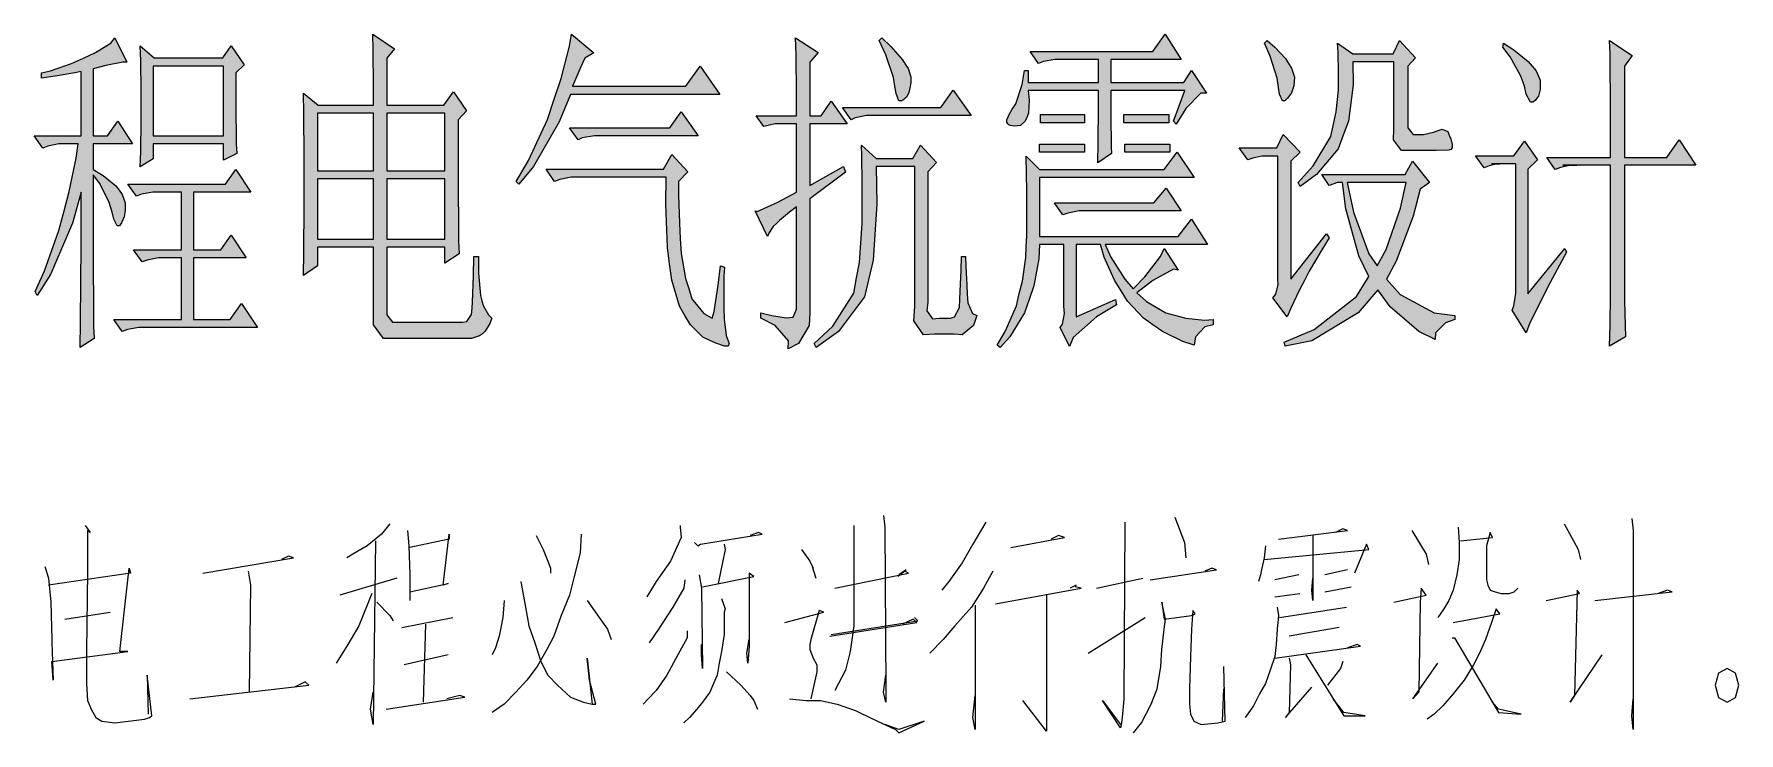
# Model space of a CAD drawing. Header units: millimetres. Extents: x 0 to 586, y 0 to 414.
# Drawn here: x 263.95 to 298.99, y 232.63 to 246.99 of the extents above; entities that cross this region are included whole.
import ezdxf

# ---------------------------------------------------------------- set-up
doc = ezdxf.new("R2010")
doc.units = ezdxf.units.MM

msp = doc.modelspace()

# ---------------------------------------------------------------- hatches: boundary and pattern name
h = msp.add_hatch(color=0)
h.dxf.hatch_style = 2
h.paths.add_polyline_path([(264.918472, 246.217722), (264.791472, 246.1895), (264.385778, 246.122472), (264.107083, 246.080139), (264.107083, 246.1895), (264.290528, 246.231833), (264.720917, 246.383528), (264.964333, 246.492889), (265.211278, 246.605778), (265.535833, 246.810389), (265.609917, 246.909167), (265.860389, 246.41175), (265.775722, 246.41175), (265.426472, 246.341194), (265.168944, 246.274167), (265.168944, 244.894806), (265.458222, 244.894806), (265.669889, 245.198194), (265.976806, 244.729), (265.168944, 244.729), (265.168944, 244.206889), (265.370028, 244.079889), (265.634611, 243.868222), (265.698111, 243.780028), (265.761611, 243.688306), (265.821583, 243.518972), (265.821583, 243.434306), (265.821583, 243.367278), (265.800417, 243.233222), (265.775722, 243.17325), (265.751028, 243.10975), (265.708694, 243.049778), (265.687528, 243.049778), (265.659306, 243.049778), (265.592278, 243.187361), (265.553472, 243.324944), (265.497028, 243.529556), (265.303, 243.917611), (265.168944, 244.094), (265.168944, 242.66525), (265.176, 240.9825), (265.186583, 240.735556), (264.897306, 240.545056), (264.907889, 241.067167), (264.918472, 242.66525), (264.918472, 243.737694), (264.742083, 243.102694), (264.290528, 242.044361), (264.011833, 241.6175), (263.973028, 241.698639), (264.167056, 242.1255), (264.463389, 242.951), (264.569222, 243.353167), (264.675056, 243.751806), (264.819694, 244.439722), (264.8585, 244.729), (264.590389, 244.729), (264.463389, 244.729), (264.234083, 244.686667), (264.12825, 244.644333), (263.951861, 244.894806), (264.918472, 244.894806)])
h = msp.add_hatch(color=0)
h.paths.add_polyline_path([(266.132028, 244.259806), (266.142611, 244.577306), (266.149667, 245.20525), (266.149667, 245.515694), (266.149667, 245.826139), (266.142611, 246.439972), (266.132028, 246.743361), (266.421306, 246.496417), (267.828889, 246.496417), (268.00175, 246.743361), (268.269861, 246.358833), (268.097, 246.193028), (268.097, 245.558028), (268.107583, 244.729), (268.118167, 244.534972), (267.846528, 244.397389), (267.846528, 244.729), (266.400139, 244.729), (266.400139, 244.425611)])
h.paths.add_polyline_path([(266.400139, 246.330611), (266.400139, 244.894806), (267.846528, 244.894806), (267.846528, 246.330611)])
h = msp.add_hatch(color=0)
h.paths.add_polyline_path([(270.929806, 245.526278), (270.929806, 245.924917), (270.92275, 246.655167), (270.912167, 246.986778), (271.356667, 246.683389), (271.201444, 246.489361), (271.201444, 245.526278), (272.376194, 245.526278), (272.570222, 245.801444), (272.838333, 245.413389), (272.665472, 245.222889), (272.665472, 244.122222), (272.676056, 242.746389), (272.686639, 242.471222), (272.397361, 242.277194), (272.397361, 242.608806), (271.201444, 242.608806), (271.201444, 241.370556), (271.201444, 241.218861), (271.317861, 241.067167), (271.43075, 241.067167), (272.760722, 241.067167), (272.848917, 241.081278), (272.944167, 241.225917), (272.95475, 241.356444), (272.965333, 241.486972), (272.982972, 242.016139), (272.993556, 242.414778), (273.088806, 242.414778), (273.088806, 242.072583), (273.124083, 241.6175), (273.155833, 241.508139), (273.191111, 241.39525), (273.293417, 241.218861), (273.360444, 241.148306), (273.321639, 241.038944), (273.226389, 240.880194), (273.166417, 240.830806), (273.109972, 240.784944), (272.944167, 240.735556), (272.838333, 240.735556), (271.3355, 240.735556), (271.134417, 240.735556), (270.929806, 241.010722), (270.929806, 241.285889), (270.929806, 242.608806), (269.776222, 242.608806), (269.776222, 242.224278), (269.486944, 242.03025), (269.494, 242.499444), (269.504583, 243.462528), (269.504583, 243.956417), (269.504583, 244.450306), (269.494, 245.360472), (269.486944, 245.773222), (269.793861, 245.526278)])
h.paths.add_polyline_path([(271.201444, 244.012861), (271.201444, 242.774611), (272.397361, 242.774611), (272.397361, 244.012861)])
h.paths.add_polyline_path([(269.776222, 244.012861), (269.776222, 242.774611), (270.929806, 242.774611), (270.929806, 244.012861)])
h.paths.add_polyline_path([(271.201444, 245.360472), (271.201444, 244.178667), (272.397361, 244.178667), (272.397361, 245.360472)])
h.paths.add_polyline_path([(269.776222, 245.360472), (269.776222, 244.178667), (270.929806, 244.178667), (270.929806, 245.360472)])
h = msp.add_hatch(color=0)
h.dxf.hatch_style = 2
h.paths.add_polyline_path([(274.997333, 246.986778), (275.459472, 246.60225), (275.268972, 246.492889), (275.191361, 246.312972), (275.064361, 246.023694), (275.0185, 245.914333), (277.350361, 245.914333), (277.639639, 246.327083), (278.045333, 245.748528), (274.979694, 245.748528), (274.746861, 245.184083), (274.217694, 244.263333), (273.917833, 243.9035), (273.861389, 243.959944), (274.111861, 244.386806), (274.503444, 245.233472), (274.641028, 245.653278), (274.782139, 246.073083), (274.958528, 246.739833)])
h = msp.add_hatch(color=0)
h.dxf.hatch_style = 2
h.paths.add_polyline_path([(278.775583, 243.353167), (278.814389, 243.339056), (279.237722, 243.533083), (279.625778, 243.737694), (279.625778, 245.14175), (279.181278, 245.14175), (278.948444, 245.088833), (278.79675, 245.307556), (279.625778, 245.307556), (279.625778, 245.762639), (279.615194, 246.563444), (279.604611, 246.909167), (280.06675, 246.605778), (279.893889, 246.41175), (279.893889, 245.307556), (280.126722, 245.307556), (280.338389, 245.610944), (280.666472, 245.14175), (279.893889, 245.14175), (279.893889, 243.875278), (280.588861, 244.263333), (280.627667, 244.150444), (279.893889, 243.600111), (279.893889, 241.261194), (279.883306, 241.000139), (279.664583, 240.629722), (279.449389, 240.520361), (279.459972, 240.682639), (279.181278, 241.000139), (278.892, 241.151833), (278.892, 241.261194), (279.11425, 241.208278), (279.407056, 241.158889), (279.481139, 241.165944), (279.551694, 241.173), (279.625778, 241.33175), (279.625778, 241.483444), (279.625778, 243.437833), (279.481139, 243.324944), (279.273, 243.155611), (279.2095, 243.092111), (279.146, 243.032139), (279.054278, 242.898083), (279.026056, 242.831056)])
h = msp.add_hatch(color=0)
h.dxf.hatch_style = 2
h.paths.add_polyline_path([(281.379083, 246.909167), (281.562528, 246.72925), (281.802417, 246.461139), (281.858861, 246.369417), (281.918833, 246.281222), (281.975278, 246.108361), (281.975278, 246.027222), (281.975278, 245.999), (281.961167, 245.910806), (281.947056, 245.847306), (281.932944, 245.783806), (281.890611, 245.695611), (281.858861, 245.667389), (281.830639, 245.642694), (281.784778, 245.614472), (281.763611, 245.614472), (281.724806, 245.614472), (281.668361, 245.766167), (281.647194, 245.917861), (281.618972, 246.09425), (281.456694, 246.563444), (281.319111, 246.852722)])
h = msp.add_hatch(color=0)
h.dxf.hatch_style = 2
h.paths.add_polyline_path([(287.372778, 245.194667), (287.605611, 245.829667), (286.081611, 245.829667), (286.081611, 245.318139), (286.092194, 244.672556), (286.09925, 244.534972), (285.8135, 244.340944), (285.820556, 244.753694), (285.831139, 245.498056), (285.831139, 245.829667), (284.38475, 245.829667), (284.405917, 245.635639), (284.391806, 245.360472), (284.356528, 245.275806), (284.32125, 245.194667), (284.226, 245.106472), (284.1625, 245.099417), (284.102528, 245.092361), (284.014333, 245.106472), (283.989639, 245.124111), (283.964944, 245.145278), (283.943778, 245.180556), (283.943778, 245.194667), (283.943778, 245.222889), (284.000222, 245.346361), (284.056667, 245.441611), (284.134278, 245.550972), (284.261278, 245.953139), (284.307139, 246.242417), (284.38475, 246.242417), (284.38475, 245.991944), (285.831139, 245.991944), (285.831139, 246.464667), (285.058556, 246.464667), (284.935083, 246.464667), (284.70225, 246.422333), (284.596417, 246.38), (284.423556, 246.630472), (286.949444, 246.630472), (287.199917, 246.986778), (287.528, 246.464667), (286.081611, 246.464667), (286.081611, 245.991944), (287.584444, 245.991944), (287.739667, 246.242417), (288.046583, 245.773222), (287.933694, 245.773222), (287.62325, 245.455722), (287.429222, 245.138222)])
h = msp.add_hatch(color=0)
h.dxf.hatch_style = 2
h.paths.add_polyline_path([(289.2425, 246.799806), (289.298944, 246.852722), (289.454167, 246.715139), (289.672889, 246.482306), (289.732861, 246.383528), (289.796361, 246.288278), (289.856333, 246.101306), (289.849278, 246.013111), (289.84575, 245.924917), (289.796361, 245.780278), (289.754028, 245.723833), (289.711694, 245.670917), (289.658778, 245.614472), (289.648194, 245.614472), (289.609389, 245.614472), (289.552944, 245.752056), (289.531778, 245.889639), (289.503556, 246.083667), (289.358917, 246.535222)])
h = msp.add_hatch(color=0)
h.dxf.hatch_style = 2
h.paths.add_polyline_path([(292.191722, 245.201722), (292.191722, 245.064139), (292.297556, 244.926556), (292.403389, 244.926556), (292.509222, 244.926556), (292.713833, 244.968889), (292.809083, 245.007694), (292.89375, 245.035917), (293.010167, 244.986528), (293.038389, 244.912444), (293.070139, 244.834833), (293.098361, 244.718417), (293.098361, 244.679611), (293.098361, 244.651389), (293.073667, 244.616111), (293.048972, 244.609056), (293.024278, 244.602), (292.770278, 244.594944), (292.537444, 244.594944), (292.230528, 244.594944), (292.057667, 244.594944), (291.891861, 244.817194), (291.902444, 245.035917), (291.902444, 246.415278), (291.055778, 246.415278), (291.062833, 245.946083), (290.967583, 245.194667), (290.86175, 244.912444), (290.755917, 244.630222), (290.311417, 244.101056), (289.976278, 243.854111), (289.937472, 243.93525), (290.244389, 244.280972), (290.60775, 244.880694), (290.660667, 245.134694), (290.713583, 245.388694), (290.7665, 245.836722), (290.7665, 246.03075), (290.7665, 246.22125), (290.755917, 246.605778), (290.745333, 246.799806), (291.055778, 246.581083), (291.884806, 246.581083), (292.018861, 246.852722), (292.346944, 246.496417), (292.191722, 246.330611)])
h = msp.add_hatch(color=0)
h.dxf.hatch_style = 2
h.paths.add_polyline_path([(294.139056, 246.715139), (294.156694, 246.799806), (294.368361, 246.662222), (294.664694, 246.425861), (294.745833, 246.330611), (294.826972, 246.231833), (294.908111, 246.041333), (294.908111, 245.946083), (294.908111, 245.847306), (294.876361, 245.709722), (294.841083, 245.667389), (294.809333, 245.628583), (294.763472, 245.58625), (294.707028, 245.58625), (294.622361, 245.752056), (294.583556, 245.917861), (294.513, 246.122472), (294.294278, 246.521111)])
h = msp.add_hatch(color=0)
h.dxf.hatch_style = 2
h.paths.add_polyline_path([(296.3545, 244.453833), (296.3545, 245.378111), (296.347444, 246.577556), (296.336861, 246.852722), (296.799, 246.549333), (296.643778, 246.330611), (296.643778, 244.453833), (297.511611, 244.453833), (297.762083, 244.813667), (298.107806, 244.291556), (296.643778, 244.291556), (296.643778, 241.783306), (296.643778, 241.508139), (296.654361, 241.000139), (296.664944, 240.767306), (296.336861, 240.573278), (296.347444, 241.000139), (296.3545, 241.645722), (296.3545, 241.867972), (296.3545, 244.291556), (295.373778, 244.291556), (295.663056, 244.291556), (295.546639, 244.291556), (295.324389, 244.249222), (295.218556, 244.206889), (295.045694, 244.453833)])
h = msp.add_hatch(color=0)
h.dxf.hatch_style = 2
h.paths.add_polyline_path([(282.592639, 245.476889), (282.843111, 245.833194), (283.21, 245.311083), (281.206222, 245.311083), (281.061583, 245.311083), (280.82875, 245.26875), (280.744083, 245.226417), (280.567694, 245.476889)])
h = msp.add_hatch(color=0)
h.dxf.hatch_style = 2
h.paths.add_polyline_path([(274.958528, 245.060611), (277.022278, 245.060611), (277.255111, 245.392222), (277.600833, 244.894806), (275.635861, 244.894806), (275.470056, 244.894806), (275.219583, 244.856), (275.134917, 244.813667)])
h = msp.add_hatch(color=0)
h.dxf.hatch_style = 2
h.paths.add_polyline_path([(284.635222, 245.33225), (285.541861, 245.33225), (285.541861, 245.166444), (284.635222, 245.166444)])
h = msp.add_hatch(color=0)
h.dxf.hatch_style = 2
h.paths.add_polyline_path([(286.35325, 245.33225), (287.277528, 245.33225), (287.277528, 245.166444), (286.35325, 245.166444)])
h = msp.add_hatch(color=0)
h.dxf.hatch_style = 2
h.paths.add_polyline_path([(280.95575, 244.704306), (281.262667, 244.429139), (282.014083, 244.429139), (282.169306, 244.704306), (282.497389, 244.348), (282.324528, 244.153972), (282.324528, 241.479917), (282.303361, 241.3), (282.419778, 241.137722), (282.553833, 241.148306), (282.786667, 241.148306), (282.871333, 241.176528), (282.970111, 241.370556), (282.977167, 241.536361), (282.98775, 241.702167), (283.008917, 242.139611), (283.015972, 242.418306), (283.093583, 242.418306), (283.104167, 242.210167), (283.121806, 241.825639), (283.132389, 241.645722), (283.142972, 241.465806), (283.238222, 241.247083), (283.326417, 241.20475), (283.259389, 241.000139), (283.026556, 240.806111), (282.864278, 240.820222), (282.458583, 240.820222), (282.236333, 240.806111), (282.03525, 241.095389), (282.052889, 241.398778), (282.052889, 244.266861), (281.262667, 244.266861), (281.27325, 243.494278), (281.195639, 242.344222), (281.107444, 241.96675), (281.022778, 241.58575), (280.483028, 240.876667), (280.027944, 240.545056), (279.989139, 240.629722), (280.366611, 240.986028), (280.800528, 241.663361), (280.856972, 241.977333), (280.916944, 242.294833), (280.973389, 243.095639), (280.973389, 243.575417), (280.973389, 243.921139), (280.962806, 244.485583)])
h = msp.add_hatch(color=0)
h.dxf.hatch_style = 2
h.paths.add_polyline_path([(284.617583, 244.725472), (285.541861, 244.725472), (285.541861, 244.559667), (284.617583, 244.559667)])
h = msp.add_hatch(color=0)
h.dxf.hatch_style = 2
h.paths.add_polyline_path([(286.370889, 244.725472), (287.295167, 244.725472), (287.295167, 244.559667), (286.370889, 244.559667)])
h = msp.add_hatch(color=0)
h.dxf.hatch_style = 2
h.paths.add_polyline_path([(289.78225, 241.949111), (290.516028, 242.883972), (290.572472, 242.802833), (290.41725, 242.555889), (290.16325, 242.114917), (290.060944, 241.920889), (289.962167, 241.730389), (289.78225, 241.356444), (289.704639, 241.176528), (289.415361, 241.564583), (289.475333, 241.645722), (289.521194, 241.83975), (289.514139, 241.949111), (289.514139, 244.482056), (289.263667, 244.482056), (289.186056, 244.482056), (289.002611, 244.439722), (288.896778, 244.400917), (288.723917, 244.647861), (289.492972, 244.647861), (289.627028, 244.923028), (289.976278, 244.563194), (289.78225, 244.372694)])
h = msp.add_hatch(color=0)
h.dxf.hatch_style = 2
h.paths.add_polyline_path([(294.657639, 241.64925), (295.412583, 242.584111), (295.447861, 242.502972), (295.112722, 241.882083), (294.696444, 241.056583), (294.622361, 240.848444), (294.333083, 241.317639), (294.368361, 241.402306), (294.407167, 241.663361), (294.407167, 241.83975), (294.407167, 244.319778), (293.906222, 244.319778), (294.082611, 244.319778), (294.022639, 244.319778), (293.860361, 244.277444), (293.754528, 244.238639), (293.578139, 244.485583), (294.368361, 244.485583), (294.583556, 244.788972), (294.851667, 244.400917), (294.657639, 244.210417)])
h = msp.add_hatch(color=0)
h.dxf.hatch_style = 2
h.paths.add_polyline_path([(274.47875, 244.210417), (276.888222, 244.210417), (277.061083, 244.510278), (277.389167, 244.153972), (277.195139, 243.959944), (277.195139, 243.684778), (277.216306, 243.099167), (277.233944, 242.788722), (277.255111, 242.481806), (277.339778, 241.963222), (277.406806, 241.758611), (277.473833, 241.550472), (277.71725, 241.247083), (277.890111, 241.151833), (277.928917, 241.289417), (278.013583, 241.825639), (278.062972, 242.224278), (278.140583, 242.199583), (278.13, 242.005556), (278.126472, 241.58575), (278.13, 241.356444), (278.137056, 241.130667), (278.179389, 240.792), (278.218194, 240.682639), (278.235833, 240.629722), (278.218194, 240.573278), (278.179389, 240.573278), (278.140583, 240.573278), (277.967722, 240.636778), (277.830139, 240.69675), (277.696083, 240.76025), (277.445611, 241.01425), (277.329194, 241.208278), (277.216306, 241.398778), (277.057556, 241.927944), (277.011694, 242.266611), (276.969361, 242.605278), (276.934083, 243.494278), (276.944667, 244.044611), (275.11375, 244.044611), (274.990278, 244.044611), (274.757444, 244.002278), (274.651611, 243.959944)])
h = msp.add_hatch(color=0)
h.dxf.hatch_style = 2
h.paths.add_polyline_path([(283.74975, 240.597972), (283.912028, 240.873139), (284.141333, 241.402306), (284.201306, 241.659833), (284.264806, 241.913833), (284.338889, 242.393611), (284.345944, 242.622917), (284.356528, 242.848694), (284.356528, 243.7765), (284.345944, 244.478528), (284.617583, 244.203361), (287.17875, 244.203361), (287.450389, 244.563194), (287.796111, 244.037556), (284.617583, 244.037556), (284.617583, 242.827528), (287.468028, 242.827528), (287.739667, 243.187361), (288.06775, 242.661722), (285.965194, 242.661722), (286.081611, 242.400667), (286.370889, 241.949111), (286.54375, 241.755083), (286.783639, 242.002028), (287.104667, 242.414778), (287.17875, 242.580583), (287.468028, 242.139611), (287.372778, 242.153722), (286.949444, 241.920889), (286.621361, 241.673944), (286.815389, 241.494028), (287.214028, 241.257667), (287.422167, 241.20475), (287.626778, 241.148306), (288.007778, 241.1095), (288.184167, 241.120083), (288.184167, 241.010722), (288.018361, 240.971917), (287.824333, 240.763778), (287.796111, 240.597972), (287.566806, 240.668528), (287.143472, 240.873139), (286.949444, 241.010722), (286.755417, 241.148306), (286.427333, 241.501083), (286.293278, 241.71275), (286.159222, 241.927944), (285.947556, 242.400667), (285.869944, 242.661722), (285.369, 242.661722), (285.369, 241.176528), (286.176861, 241.532833), (286.198028, 241.423472), (285.792333, 241.176528), (285.309028, 240.749667), (285.234944, 240.56975), (285.040917, 240.957806), (285.090306, 241.024833), (285.129111, 241.247083), (285.118528, 241.39525), (285.118528, 242.661722), (284.617583, 242.661722), (284.607, 242.372444), (284.501167, 241.811528), (284.405917, 241.532833), (284.307139, 241.257667), (284.010806, 240.763778), (283.806194, 240.545056)])
h = msp.add_hatch(color=0)
h.paths.add_polyline_path([(290.41725, 244.101056), (292.135278, 244.101056), (292.286972, 244.376222), (292.636222, 243.93525), (292.442194, 243.797667), (292.297556, 243.247333), (291.951833, 242.323056), (291.747222, 241.949111), (292.029444, 241.635139), (292.731472, 241.261194), (293.154806, 241.208278), (293.154806, 241.123611), (292.964306, 241.056583), (292.759694, 240.848444), (292.752639, 240.710861), (292.413972, 240.876667), (291.824833, 241.384667), (291.574361, 241.730389), (291.168667, 241.261194), (290.216167, 240.682639), (289.665833, 240.573278), (289.648194, 240.654417), (290.265556, 240.919), (291.133389, 241.592806), (291.383861, 242.005556), (291.17925, 242.432417), (290.911139, 243.399028), (290.844111, 243.93525), (290.745333, 243.93525), (290.572472, 243.878806)])
h.paths.add_polyline_path([(290.939361, 243.93525), (291.073417, 243.328472), (291.383861, 242.47475), (291.556722, 242.227806), (291.740167, 242.559417), (292.0365, 243.413139), (292.152917, 243.93525)])
h = msp.add_hatch(color=0)
h.dxf.hatch_style = 2
h.paths.add_polyline_path([(265.881556, 243.9035), (267.885333, 243.9035), (268.097, 244.206889), (268.407444, 243.737694), (267.229167, 243.737694), (267.229167, 242.552361), (267.790083, 242.552361), (268.00175, 242.85575), (268.308667, 242.386556), (267.229167, 242.386556), (267.229167, 241.123611), (267.980583, 241.123611), (268.213417, 241.451694), (268.5415, 240.957806), (266.227278, 240.957806), (266.103806, 240.957806), (265.870972, 240.915472), (265.765139, 240.876667), (265.592278, 241.123611), (266.978694, 241.123611), (266.978694, 242.386556), (266.632972, 242.386556), (266.505972, 242.386556), (266.276667, 242.344222), (266.170833, 242.305417), (265.997972, 242.552361), (266.978694, 242.552361), (266.978694, 243.737694), (266.516556, 243.737694), (266.393083, 243.737694), (266.16025, 243.695361), (266.054417, 243.656556)])
h = msp.add_hatch(color=0)
h.dxf.hatch_style = 2
h.paths.add_polyline_path([(284.9245, 243.518972), (286.967083, 243.518972), (287.217556, 243.822361), (287.528, 243.353167), (285.5595, 243.353167), (285.436028, 243.353167), (285.203194, 243.310833), (285.097361, 243.272028)])

# ---------------------------------------------------------------- linework, layer by layer
at = {"color": 0, "lineweight": 0}
for points in [[(264.918472, 246.217722), (264.791472, 246.1895), (264.385778, 246.122472), (264.107083, 246.080139), (264.107083, 246.1895), (264.290528, 246.231833), (264.720917, 246.383528), (264.964333, 246.492889), (265.211278, 246.605778), (265.535833, 246.810389), (265.609917, 246.909167), (265.860389, 246.41175), (265.775722, 246.41175), (265.426472, 246.341194), (265.168944, 246.274167), (265.168944, 244.894806), (265.458222, 244.894806), (265.669889, 245.198194), (265.976806, 244.729), (265.168944, 244.729), (265.168944, 244.206889), (265.370028, 244.079889), (265.634611, 243.868222), (265.698111, 243.780028), (265.761611, 243.688306), (265.821583, 243.518972), (265.821583, 243.434306), (265.821583, 243.367278), (265.800417, 243.233222), (265.775722, 243.17325), (265.751028, 243.10975), (265.708694, 243.049778), (265.687528, 243.049778), (265.659306, 243.049778), (265.592278, 243.187361), (265.553472, 243.324944), (265.497028, 243.529556), (265.303, 243.917611), (265.168944, 244.094), (265.168944, 242.66525), (265.176, 240.9825), (265.186583, 240.735556), (264.897306, 240.545056), (264.907889, 241.067167), (264.918472, 242.66525), (264.918472, 243.737694), (264.742083, 243.102694), (264.290528, 242.044361), (264.011833, 241.6175), (263.973028, 241.698639), (264.167056, 242.1255), (264.463389, 242.951), (264.569222, 243.353167), (264.675056, 243.751806), (264.819694, 244.439722), (264.8585, 244.729), (264.590389, 244.729), (264.463389, 244.729), (264.234083, 244.686667), (264.12825, 244.644333), (263.951861, 244.894806), (264.918472, 244.894806)], [(266.132028, 244.259806), (266.142611, 244.577306), (266.149667, 245.20525), (266.149667, 245.515694), (266.149667, 245.826139), (266.142611, 246.439972), (266.132028, 246.743361), (266.421306, 246.496417), (267.828889, 246.496417), (268.00175, 246.743361), (268.269861, 246.358833), (268.097, 246.193028), (268.097, 245.558028), (268.107583, 244.729), (268.118167, 244.534972), (267.846528, 244.397389), (267.846528, 244.729), (266.400139, 244.729), (266.400139, 244.425611)], [(270.929806, 245.526278), (270.929806, 245.924917), (270.92275, 246.655167), (270.912167, 246.986778), (271.356667, 246.683389), (271.201444, 246.489361), (271.201444, 245.526278), (272.376194, 245.526278), (272.570222, 245.801444), (272.838333, 245.413389), (272.665472, 245.222889), (272.665472, 244.122222), (272.676056, 242.746389), (272.686639, 242.471222), (272.397361, 242.277194), (272.397361, 242.608806), (271.201444, 242.608806), (271.201444, 241.370556), (271.201444, 241.218861), (271.317861, 241.067167), (271.43075, 241.067167), (272.760722, 241.067167), (272.848917, 241.081278), (272.944167, 241.225917), (272.95475, 241.356444), (272.965333, 241.486972), (272.982972, 242.016139), (272.993556, 242.414778), (273.088806, 242.414778), (273.088806, 242.072583), (273.124083, 241.6175), (273.155833, 241.508139), (273.191111, 241.39525), (273.293417, 241.218861), (273.360444, 241.148306), (273.321639, 241.038944), (273.226389, 240.880194), (273.166417, 240.830806), (273.109972, 240.784944), (272.944167, 240.735556), (272.838333, 240.735556), (271.3355, 240.735556), (271.134417, 240.735556), (270.929806, 241.010722), (270.929806, 241.285889), (270.929806, 242.608806), (269.776222, 242.608806), (269.776222, 242.224278), (269.486944, 242.03025), (269.494, 242.499444), (269.504583, 243.462528), (269.504583, 243.956417), (269.504583, 244.450306), (269.494, 245.360472), (269.486944, 245.773222), (269.793861, 245.526278)], [(274.997333, 246.986778), (275.459472, 246.60225), (275.268972, 246.492889), (275.191361, 246.312972), (275.064361, 246.023694), (275.0185, 245.914333), (277.350361, 245.914333), (277.639639, 246.327083), (278.045333, 245.748528), (274.979694, 245.748528), (274.746861, 245.184083), (274.217694, 244.263333), (273.917833, 243.9035), (273.861389, 243.959944), (274.111861, 244.386806), (274.503444, 245.233472), (274.641028, 245.653278), (274.782139, 246.073083), (274.958528, 246.739833)], [(278.775583, 243.353167), (278.814389, 243.339056), (279.237722, 243.533083), (279.625778, 243.737694), (279.625778, 245.14175), (279.181278, 245.14175), (278.948444, 245.088833), (278.79675, 245.307556), (279.625778, 245.307556), (279.625778, 245.762639), (279.615194, 246.563444), (279.604611, 246.909167), (280.06675, 246.605778), (279.893889, 246.41175), (279.893889, 245.307556), (280.126722, 245.307556), (280.338389, 245.610944), (280.666472, 245.14175), (279.893889, 245.14175), (279.893889, 243.875278), (280.588861, 244.263333), (280.627667, 244.150444), (279.893889, 243.600111), (279.893889, 241.261194), (279.883306, 241.000139), (279.664583, 240.629722), (279.449389, 240.520361), (279.459972, 240.682639), (279.181278, 241.000139), (278.892, 241.151833), (278.892, 241.261194), (279.11425, 241.208278), (279.407056, 241.158889), (279.481139, 241.165944), (279.551694, 241.173), (279.625778, 241.33175), (279.625778, 241.483444), (279.625778, 243.437833), (279.481139, 243.324944), (279.273, 243.155611), (279.2095, 243.092111), (279.146, 243.032139), (279.054278, 242.898083), (279.026056, 242.831056)], [(281.379083, 246.909167), (281.562528, 246.72925), (281.802417, 246.461139), (281.858861, 246.369417), (281.918833, 246.281222), (281.975278, 246.108361), (281.975278, 246.027222), (281.975278, 245.999), (281.961167, 245.910806), (281.947056, 245.847306), (281.932944, 245.783806), (281.890611, 245.695611), (281.858861, 245.667389), (281.830639, 245.642694), (281.784778, 245.614472), (281.763611, 245.614472), (281.724806, 245.614472), (281.668361, 245.766167), (281.647194, 245.917861), (281.618972, 246.09425), (281.456694, 246.563444), (281.319111, 246.852722)], [(287.372778, 245.194667), (287.605611, 245.829667), (286.081611, 245.829667), (286.081611, 245.318139), (286.092194, 244.672556), (286.09925, 244.534972), (285.8135, 244.340944), (285.820556, 244.753694), (285.831139, 245.498056), (285.831139, 245.829667), (284.38475, 245.829667), (284.405917, 245.635639), (284.391806, 245.360472), (284.356528, 245.275806), (284.32125, 245.194667), (284.226, 245.106472), (284.1625, 245.099417), (284.102528, 245.092361), (284.014333, 245.106472), (283.989639, 245.124111), (283.964944, 245.145278), (283.943778, 245.180556), (283.943778, 245.194667), (283.943778, 245.222889), (284.000222, 245.346361), (284.056667, 245.441611), (284.134278, 245.550972), (284.261278, 245.953139), (284.307139, 246.242417), (284.38475, 246.242417), (284.38475, 245.991944), (285.831139, 245.991944), (285.831139, 246.464667), (285.058556, 246.464667), (284.935083, 246.464667), (284.70225, 246.422333), (284.596417, 246.38), (284.423556, 246.630472), (286.949444, 246.630472), (287.199917, 246.986778), (287.528, 246.464667), (286.081611, 246.464667), (286.081611, 245.991944), (287.584444, 245.991944), (287.739667, 246.242417), (288.046583, 245.773222), (287.933694, 245.773222), (287.62325, 245.455722), (287.429222, 245.138222)], [(289.2425, 246.799806), (289.298944, 246.852722), (289.454167, 246.715139), (289.672889, 246.482306), (289.732861, 246.383528), (289.796361, 246.288278), (289.856333, 246.101306), (289.849278, 246.013111), (289.84575, 245.924917), (289.796361, 245.780278), (289.754028, 245.723833), (289.711694, 245.670917), (289.658778, 245.614472), (289.648194, 245.614472), (289.609389, 245.614472), (289.552944, 245.752056), (289.531778, 245.889639), (289.503556, 246.083667), (289.358917, 246.535222)], [(292.191722, 245.201722), (292.191722, 245.064139), (292.297556, 244.926556), (292.403389, 244.926556), (292.509222, 244.926556), (292.713833, 244.968889), (292.809083, 245.007694), (292.89375, 245.035917), (293.010167, 244.986528), (293.038389, 244.912444), (293.070139, 244.834833), (293.098361, 244.718417), (293.098361, 244.679611), (293.098361, 244.651389), (293.073667, 244.616111), (293.048972, 244.609056), (293.024278, 244.602), (292.770278, 244.594944), (292.537444, 244.594944), (292.230528, 244.594944), (292.057667, 244.594944), (291.891861, 244.817194), (291.902444, 245.035917), (291.902444, 246.415278), (291.055778, 246.415278), (291.062833, 245.946083), (290.967583, 245.194667), (290.86175, 244.912444), (290.755917, 244.630222), (290.311417, 244.101056), (289.976278, 243.854111), (289.937472, 243.93525), (290.244389, 244.280972), (290.60775, 244.880694), (290.660667, 245.134694), (290.713583, 245.388694), (290.7665, 245.836722), (290.7665, 246.03075), (290.7665, 246.22125), (290.755917, 246.605778), (290.745333, 246.799806), (291.055778, 246.581083), (291.884806, 246.581083), (292.018861, 246.852722), (292.346944, 246.496417), (292.191722, 246.330611)], [(294.139056, 246.715139), (294.156694, 246.799806), (294.368361, 246.662222), (294.664694, 246.425861), (294.745833, 246.330611), (294.826972, 246.231833), (294.908111, 246.041333), (294.908111, 245.946083), (294.908111, 245.847306), (294.876361, 245.709722), (294.841083, 245.667389), (294.809333, 245.628583), (294.763472, 245.58625), (294.707028, 245.58625), (294.622361, 245.752056), (294.583556, 245.917861), (294.513, 246.122472), (294.294278, 246.521111)], [(296.3545, 244.453833), (296.3545, 245.378111), (296.347444, 246.577556), (296.336861, 246.852722), (296.799, 246.549333), (296.643778, 246.330611), (296.643778, 244.453833), (297.511611, 244.453833), (297.762083, 244.813667), (298.107806, 244.291556), (296.643778, 244.291556), (296.643778, 241.783306), (296.643778, 241.508139), (296.654361, 241.000139), (296.664944, 240.767306), (296.336861, 240.573278), (296.347444, 241.000139), (296.3545, 241.645722), (296.3545, 241.867972), (296.3545, 244.291556), (295.373778, 244.291556), (295.663056, 244.291556), (295.546639, 244.291556), (295.324389, 244.249222), (295.218556, 244.206889), (295.045694, 244.453833)], [(266.400139, 246.330611), (266.400139, 244.894806), (267.846528, 244.894806), (267.846528, 246.330611)], [(282.592639, 245.476889), (282.843111, 245.833194), (283.21, 245.311083), (281.206222, 245.311083), (281.061583, 245.311083), (280.82875, 245.26875), (280.744083, 245.226417), (280.567694, 245.476889)], [(269.776222, 245.360472), (269.776222, 244.178667), (270.929806, 244.178667), (270.929806, 245.360472)], [(271.201444, 245.360472), (271.201444, 244.178667), (272.397361, 244.178667), (272.397361, 245.360472)], [(274.958528, 245.060611), (277.022278, 245.060611), (277.255111, 245.392222), (277.600833, 244.894806), (275.635861, 244.894806), (275.470056, 244.894806), (275.219583, 244.856), (275.134917, 244.813667)], [(284.635222, 245.33225), (285.541861, 245.33225), (285.541861, 245.166444), (284.635222, 245.166444)], [(286.35325, 245.33225), (287.277528, 245.33225), (287.277528, 245.166444), (286.35325, 245.166444)], [(280.95575, 244.704306), (281.262667, 244.429139), (282.014083, 244.429139), (282.169306, 244.704306), (282.497389, 244.348), (282.324528, 244.153972), (282.324528, 241.479917), (282.303361, 241.3), (282.419778, 241.137722), (282.553833, 241.148306), (282.786667, 241.148306), (282.871333, 241.176528), (282.970111, 241.370556), (282.977167, 241.536361), (282.98775, 241.702167), (283.008917, 242.139611), (283.015972, 242.418306), (283.093583, 242.418306), (283.104167, 242.210167), (283.121806, 241.825639), (283.132389, 241.645722), (283.142972, 241.465806), (283.238222, 241.247083), (283.326417, 241.20475), (283.259389, 241.000139), (283.026556, 240.806111), (282.864278, 240.820222), (282.458583, 240.820222), (282.236333, 240.806111), (282.03525, 241.095389), (282.052889, 241.398778), (282.052889, 244.266861), (281.262667, 244.266861), (281.27325, 243.494278), (281.195639, 242.344222), (281.107444, 241.96675), (281.022778, 241.58575), (280.483028, 240.876667), (280.027944, 240.545056), (279.989139, 240.629722), (280.366611, 240.986028), (280.800528, 241.663361), (280.856972, 241.977333), (280.916944, 242.294833), (280.973389, 243.095639), (280.973389, 243.575417), (280.973389, 243.921139), (280.962806, 244.485583)], [(284.617583, 244.725472), (285.541861, 244.725472), (285.541861, 244.559667), (284.617583, 244.559667)], [(286.370889, 244.725472), (287.295167, 244.725472), (287.295167, 244.559667), (286.370889, 244.559667)], [(289.78225, 241.949111), (290.516028, 242.883972), (290.572472, 242.802833), (290.41725, 242.555889), (290.16325, 242.114917), (290.060944, 241.920889), (289.962167, 241.730389), (289.78225, 241.356444), (289.704639, 241.176528), (289.415361, 241.564583), (289.475333, 241.645722), (289.521194, 241.83975), (289.514139, 241.949111), (289.514139, 244.482056), (289.263667, 244.482056), (289.186056, 244.482056), (289.002611, 244.439722), (288.896778, 244.400917), (288.723917, 244.647861), (289.492972, 244.647861), (289.627028, 244.923028), (289.976278, 244.563194), (289.78225, 244.372694)], [(294.657639, 241.64925), (295.412583, 242.584111), (295.447861, 242.502972), (295.112722, 241.882083), (294.696444, 241.056583), (294.622361, 240.848444), (294.333083, 241.317639), (294.368361, 241.402306), (294.407167, 241.663361), (294.407167, 241.83975), (294.407167, 244.319778), (293.906222, 244.319778), (294.082611, 244.319778), (294.022639, 244.319778), (293.860361, 244.277444), (293.754528, 244.238639), (293.578139, 244.485583), (294.368361, 244.485583), (294.583556, 244.788972), (294.851667, 244.400917), (294.657639, 244.210417)], [(274.47875, 244.210417), (276.888222, 244.210417), (277.061083, 244.510278), (277.389167, 244.153972), (277.195139, 243.959944), (277.195139, 243.684778), (277.216306, 243.099167), (277.233944, 242.788722), (277.255111, 242.481806), (277.339778, 241.963222), (277.406806, 241.758611), (277.473833, 241.550472), (277.71725, 241.247083), (277.890111, 241.151833), (277.928917, 241.289417), (278.013583, 241.825639), (278.062972, 242.224278), (278.140583, 242.199583), (278.13, 242.005556), (278.126472, 241.58575), (278.13, 241.356444), (278.137056, 241.130667), (278.179389, 240.792), (278.218194, 240.682639), (278.235833, 240.629722), (278.218194, 240.573278), (278.179389, 240.573278), (278.140583, 240.573278), (277.967722, 240.636778), (277.830139, 240.69675), (277.696083, 240.76025), (277.445611, 241.01425), (277.329194, 241.208278), (277.216306, 241.398778), (277.057556, 241.927944), (277.011694, 242.266611), (276.969361, 242.605278), (276.934083, 243.494278), (276.944667, 244.044611), (275.11375, 244.044611), (274.990278, 244.044611), (274.757444, 244.002278), (274.651611, 243.959944)], [(283.74975, 240.597972), (283.912028, 240.873139), (284.141333, 241.402306), (284.201306, 241.659833), (284.264806, 241.913833), (284.338889, 242.393611), (284.345944, 242.622917), (284.356528, 242.848694), (284.356528, 243.7765), (284.345944, 244.478528), (284.617583, 244.203361), (287.17875, 244.203361), (287.450389, 244.563194), (287.796111, 244.037556), (284.617583, 244.037556), (284.617583, 242.827528), (287.468028, 242.827528), (287.739667, 243.187361), (288.06775, 242.661722), (285.965194, 242.661722), (286.081611, 242.400667), (286.370889, 241.949111), (286.54375, 241.755083), (286.783639, 242.002028), (287.104667, 242.414778), (287.17875, 242.580583), (287.468028, 242.139611), (287.372778, 242.153722), (286.949444, 241.920889), (286.621361, 241.673944), (286.815389, 241.494028), (287.214028, 241.257667), (287.422167, 241.20475), (287.626778, 241.148306), (288.007778, 241.1095), (288.184167, 241.120083), (288.184167, 241.010722), (288.018361, 240.971917), (287.824333, 240.763778), (287.796111, 240.597972), (287.566806, 240.668528), (287.143472, 240.873139), (286.949444, 241.010722), (286.755417, 241.148306), (286.427333, 241.501083), (286.293278, 241.71275), (286.159222, 241.927944), (285.947556, 242.400667), (285.869944, 242.661722), (285.369, 242.661722), (285.369, 241.176528), (286.176861, 241.532833), (286.198028, 241.423472), (285.792333, 241.176528), (285.309028, 240.749667), (285.234944, 240.56975), (285.040917, 240.957806), (285.090306, 241.024833), (285.129111, 241.247083), (285.118528, 241.39525), (285.118528, 242.661722), (284.617583, 242.661722), (284.607, 242.372444), (284.501167, 241.811528), (284.405917, 241.532833), (284.307139, 241.257667), (284.010806, 240.763778), (283.806194, 240.545056)], [(290.41725, 244.101056), (292.135278, 244.101056), (292.286972, 244.376222), (292.636222, 243.93525), (292.442194, 243.797667), (292.297556, 243.247333), (291.951833, 242.323056), (291.747222, 241.949111), (292.029444, 241.635139), (292.731472, 241.261194), (293.154806, 241.208278), (293.154806, 241.123611), (292.964306, 241.056583), (292.759694, 240.848444), (292.752639, 240.710861), (292.413972, 240.876667), (291.824833, 241.384667), (291.574361, 241.730389), (291.168667, 241.261194), (290.216167, 240.682639), (289.665833, 240.573278), (289.648194, 240.654417), (290.265556, 240.919), (291.133389, 241.592806), (291.383861, 242.005556), (291.17925, 242.432417), (290.911139, 243.399028), (290.844111, 243.93525), (290.745333, 243.93525), (290.572472, 243.878806)], [(265.881556, 243.9035), (267.885333, 243.9035), (268.097, 244.206889), (268.407444, 243.737694), (267.229167, 243.737694), (267.229167, 242.552361), (267.790083, 242.552361), (268.00175, 242.85575), (268.308667, 242.386556), (267.229167, 242.386556), (267.229167, 241.123611), (267.980583, 241.123611), (268.213417, 241.451694), (268.5415, 240.957806), (266.227278, 240.957806), (266.103806, 240.957806), (265.870972, 240.915472), (265.765139, 240.876667), (265.592278, 241.123611), (266.978694, 241.123611), (266.978694, 242.386556), (266.632972, 242.386556), (266.505972, 242.386556), (266.276667, 242.344222), (266.170833, 242.305417), (265.997972, 242.552361), (266.978694, 242.552361), (266.978694, 243.737694), (266.516556, 243.737694), (266.393083, 243.737694), (266.16025, 243.695361), (266.054417, 243.656556)], [(269.776222, 244.012861), (269.776222, 242.774611), (270.929806, 242.774611), (270.929806, 244.012861)], [(271.201444, 244.012861), (271.201444, 242.774611), (272.397361, 242.774611), (272.397361, 244.012861)], [(290.939361, 243.93525), (291.073417, 243.328472), (291.383861, 242.47475), (291.556722, 242.227806), (291.740167, 242.559417), (292.0365, 243.413139), (292.152917, 243.93525)], [(284.9245, 243.518972), (286.967083, 243.518972), (287.217556, 243.822361), (287.528, 243.353167), (285.5595, 243.353167), (285.436028, 243.353167), (285.203194, 243.310833), (285.097361, 243.272028)], [(298.993278, 233.605917), (298.922722, 233.852861), (298.749861, 233.955167), (298.577, 233.852861), (298.502917, 233.605917), (298.577, 233.358972), (298.749861, 233.256667), (298.922722, 233.358972)]]:
    msp.add_lwpolyline(points, close=True, dxfattribs=at)
for points in [[(265.003139, 236.890278), (265.101917, 236.749167), (265.052528, 236.784444), (265.052528, 235.948361), (265.027833, 234.304417), (265.027833, 233.641194), (265.052528, 233.291944), (265.126611, 233.115556), (265.221861, 232.942694), (265.345333, 232.872139), (265.613444, 232.836861), (266.22375, 232.907417), (266.322528, 232.942694), (266.371917, 232.977972), (266.273139, 233.817583), (266.297833, 233.01325)], [(271.261417, 236.925556), (271.092083, 236.713889), (270.799278, 236.470472), (270.506472, 236.297611), (270.383, 236.227056)], [(277.230417, 236.890278), (277.230417, 236.855), (277.255111, 236.646861), (277.032861, 236.1565), (276.740056, 235.736694), (276.546028, 235.422722)], [(280.800528, 236.890278), (280.800528, 235.599111), (280.800528, 235.528556), (280.800528, 234.830056), (280.726444, 234.304417), (280.627667, 233.919889), (280.408944, 233.500083)], [(281.410833, 237.098417), (281.435528, 236.855), (281.460222, 233.535361), (281.460222, 233.256667), (281.410833, 233.464806), (281.460222, 233.817583)], [(283.513389, 236.960833), (283.245278, 236.50575), (283.026556, 236.121222), (282.754917, 235.736694), (282.610278, 235.563833)], [(286.374417, 236.960833), (286.349722, 233.327222), (286.325028, 233.01325), (286.300333, 232.836861), (286.279167, 232.734556), (285.912278, 233.291944), (286.279167, 232.801583)], [(287.401, 237.063139), (287.598556, 236.541028), (287.62325, 236.227056)], [(295.398472, 236.925556), (295.596028, 236.576306), (295.691278, 236.399917), (295.740667, 236.191778)], [(296.791944, 237.031389), (296.816639, 236.784444), (296.816639, 232.699278), (296.791944, 232.977972), (296.816639, 233.327222)], [(270.968611, 236.576306), (270.919222, 232.801583), (270.869833, 233.115556), (270.919222, 233.464806)], [(271.628306, 236.784444), (271.653, 236.470472), (271.677694, 235.877806), (271.677694, 235.352167)], [(271.677694, 235.528556), (272.460861, 235.701417), (272.362083, 235.666139), (272.485556, 236.713889), (272.485556, 236.611583), (271.677694, 236.435194)], [(275.198417, 236.713889), (275.173722, 236.329361), (275.053778, 235.842528), (274.955, 235.458), (274.785667, 235.038194), (274.6375, 234.618389), (274.489333, 234.339694), (274.295306, 233.990444), (274.076583, 233.71175), (273.854333, 233.464806), (273.610917, 233.221389), (273.3675, 233.048528)], [(274.270611, 236.682139), (274.418778, 236.399917), (274.514028, 236.1565), (274.563417, 236.015389), (274.563417, 235.913083)], [(277.523222, 236.541028), (277.597306, 236.470472), (277.646694, 236.50575), (278.916694, 236.713889), (278.842611, 236.749167), (278.673278, 236.682139)], [(284.028444, 236.435194), (285.129111, 236.646861), (285.005639, 236.682139), (284.857472, 236.611583)], [(289.52825, 236.611583), (290.946417, 236.784444), (290.851167, 236.819722), (290.703, 236.749167)], [(290.237333, 236.682139), (290.237333, 235.352167), (290.216167, 235.563833), (290.237333, 235.80725)], [(292.269333, 236.784444), (292.562139, 236.297611), (292.611528, 236.085944)], [(293.221833, 236.855), (293.246528, 236.541028), (293.246528, 236.191778), (293.197139, 235.877806), (293.123056, 235.563833), (293.027806, 235.352167), (292.929028, 235.179306), (292.805556, 235.002917)], [(293.271222, 236.576306), (293.930917, 236.646861), (293.881528, 236.749167), (293.807444, 236.470472), (293.807444, 236.227056), (293.807444, 236.015389), (293.807444, 235.771972), (293.832139, 235.666139), (293.881528, 235.563833), (293.980306, 235.528556), (294.103778, 235.493278), (294.273111, 235.493278), (294.371889, 235.528556), (294.445972, 235.599111)], [(267.423194, 235.913083), (269.282333, 236.227056), (269.183556, 236.262333), (269.038917, 236.191778)], [(278.133528, 236.50575), (278.158222, 236.399917), (278.013583, 235.701417)], [(279.724556, 236.399917), (279.893889, 236.1565), (279.967972, 236.015389)], [(289.260139, 236.470472), (289.235444, 236.227056), (289.186056, 236.015389), (289.161361, 235.877806), (289.1155, 235.736694)], [(289.235444, 236.191778), (291.387389, 236.399917), (291.338, 236.50575), (291.094583, 235.913083)], [(264.170583, 236.050667), (264.244667, 235.80725), (264.294056, 235.316889), (264.31875, 234.547833), (264.31875, 234.480806), (264.343444, 233.71175), (264.31875, 234.096278), (265.881556, 234.304417), (265.712222, 234.304417), (265.90625, 236.015389), (265.930944, 235.913083), (264.244667, 235.666139)], [(268.354528, 235.948361), (268.400389, 235.666139), (268.375694, 233.464806)], [(277.622, 235.877806), (277.671389, 235.599111), (277.692556, 233.955167), (277.671389, 234.233861), (277.671389, 234.445528)], [(277.692556, 235.630861), (278.747361, 235.842528), (278.648583, 235.913083), (278.648583, 235.736694), (278.648583, 234.41025), (278.623889, 234.061), (278.599194, 234.269139), (278.648583, 234.547833)], [(279.943278, 236.050667), (280.017361, 235.80725)], [(280.408944, 235.599111), (281.925889, 235.913083), (281.851806, 235.948361), (281.8765, 235.980111), (281.728333, 235.877806)], [(280.408944, 235.599111), (281.925889, 235.913083), (281.851806, 235.948361), (281.703639, 235.842528)], [(283.661556, 235.948361), (283.464, 235.599111), (283.220583, 235.214583), (282.878389, 234.830056), (282.634972, 234.547833), (282.363333, 234.269139)], [(286.889472, 235.771972), (288.25825, 235.980111), (288.159472, 236.015389), (288.014833, 235.948361)], [(289.944528, 235.877806), (289.457694, 235.771972)], [(290.946417, 235.980111), (290.484278, 235.877806)], [(270.894528, 235.493278), (270.626417, 234.830056), (270.383, 234.41025), (270.16075, 234.061)], [(271.409583, 235.80725), (270.234833, 235.458)], [(273.953111, 235.736694), (274.051889, 235.214583), (274.122444, 234.830056), (274.245917, 234.480806), (274.369389, 234.096278), (274.514028, 233.817583), (274.711583, 233.605917), (274.979694, 233.3625), (275.247806, 233.256667), (275.420667, 233.221389), (275.49475, 233.221389), (275.371278, 233.71175), (275.321889, 234.166833), (275.420667, 233.221389)], [(277.325667, 235.771972), (277.3045, 235.599111), (277.08225, 235.214583), (276.789444, 234.7595), (276.595417, 234.480806)], [(283.710944, 235.281611), (285.471306, 235.599111), (285.347833, 235.630861), (285.372528, 235.666139), (285.249056, 235.599111)], [(285.788806, 235.599111), (286.741306, 235.80725)], [(289.457694, 235.422722), (289.969222, 235.493278)], [(290.484278, 235.528556), (291.0205, 235.630861)], [(291.902444, 235.316889), (292.562139, 235.458), (292.463361, 235.599111), (292.438667, 235.316889), (292.413972, 233.464806), (292.294028, 233.327222), (292.805556, 234.061)], [(295.031583, 235.352167), (295.715972, 235.493278), (295.666583, 235.563833), (295.617194, 233.397778), (295.521944, 233.256667), (296.181639, 234.233861)], [(296.033472, 235.352167), (297.6245, 235.528556), (297.525722, 235.563833), (297.331694, 235.493278)], [(270.993306, 235.316889), (271.261417, 235.038194), (271.3355, 234.932361)], [(273.610917, 235.352167), (273.586222, 235.002917), (273.512139, 234.618389), (273.438056, 234.374972), (273.3675, 234.233861)], [(275.321889, 235.352167), (275.565306, 235.002917), (275.738167, 234.7595), (275.81225, 234.547833)], [(278.084139, 235.387444), (278.158222, 235.179306), (278.133528, 235.10875), (278.133528, 234.653667), (278.084139, 234.304417), (278.03475, 234.061), (277.988889, 233.817583), (277.914806, 233.641194), (277.840722, 233.464806), (277.692556, 233.256667), (277.572611, 233.115556), (277.424444, 232.942694), (277.3045, 232.836861)], [(279.382361, 234.897083), (280.186694, 235.10875), (280.091444, 235.144028), (279.918583, 234.547833), (279.893889, 234.445528), (279.893889, 234.339694), (279.967972, 234.166833), (280.042056, 234.025722), (280.042056, 233.884611), (279.918583, 233.327222)], [(283.294667, 235.249861), (283.294667, 232.699278), (283.245278, 232.942694), (283.294667, 233.397778)], [(284.762222, 235.458), (284.762222, 234.061), (284.762222, 232.872139), (284.762222, 232.664), (284.271861, 233.291944)], [(286.547278, 232.628722), (286.716611, 232.836861), (286.914167, 233.221389), (287.034111, 233.535361), (287.108194, 233.990444), (287.132889, 234.339694), (287.182278, 234.7595), (287.206972, 234.967639), (287.132889, 235.316889), (287.182278, 234.967639), (287.743194, 235.038194), (287.817278, 235.073472), (287.767889, 235.144028), (287.743194, 234.7595), (287.7185, 234.198583), (287.697333, 233.535361), (287.697333, 233.221389), (287.7185, 233.01325), (287.792583, 232.872139), (287.94075, 232.801583), (288.282944, 232.836861), (288.431111, 232.872139), (288.406417, 233.990444)], [(289.503556, 235.214583), (289.52825, 235.038194), (289.503556, 234.7595), (289.482389, 234.445528), (289.457694, 234.198583), (289.358917, 233.919889), (289.260139, 233.641194), (289.140194, 233.433056), (289.016722, 233.186111), (288.843861, 232.942694)], [(289.552944, 235.002917), (290.92525, 235.214583)], [(293.123056, 234.897083), (294.079083, 235.073472), (294.005, 235.179306), (293.906222, 234.897083), (293.786278, 234.547833), (293.662806, 234.269139), (293.539333, 234.025722), (293.345306, 233.71175), (293.123056, 233.433056), (292.904333, 233.186111), (292.731472, 233.01325), (292.586833, 232.907417)], [(264.586861, 234.967639), (265.514667, 235.10875)], [(271.508361, 234.794778), (272.559639, 235.002917)], [(271.995194, 234.865333), (271.945806, 233.256667)], [(280.310167, 234.618389), (282.095222, 234.897083), (282.021139, 234.967639), (281.802417, 234.865333)], [(280.334861, 234.653667), (282.119917, 234.932361), (282.045833, 235.002917)], [(285.615944, 234.269139), (286.790694, 235.002917)], [(290.777083, 234.794778), (289.7505, 234.618389)], [(277.375056, 234.724222), (277.375056, 234.583111), (277.181028, 234.233861), (276.958778, 233.817583), (276.740056, 233.500083), (276.570722, 233.327222), (276.471944, 233.221389)], [(289.457694, 234.166833), (291.218056, 234.41025), (291.143972, 234.445528), (290.946417, 234.374972)], [(293.098361, 234.583111), (293.14775, 234.583111), (294.054389, 233.048528), (294.520056, 233.01325), (294.054389, 233.115556), (293.930917, 233.256667)], [(272.460861, 234.233861), (271.55775, 234.025722)], [(289.7505, 234.166833), (289.775194, 234.025722), (289.7505, 233.048528), (289.676417, 232.942694), (290.216167, 233.570639)], [(290.092694, 234.233861), (290.875861, 232.977972), (291.313306, 232.977972), (290.875861, 233.048528), (290.653611, 233.327222)], [(290.851167, 234.096278), (290.801778, 233.955167), (290.533667, 233.605917)], [(278.182917, 233.884611), (278.475722, 233.605917), (278.673278, 233.397778), (278.747361, 233.291944), (278.817917, 233.115556)], [(267.155083, 233.327222), (269.599833, 233.605917), (269.52575, 233.676472), (269.307028, 233.570639)], [(271.190861, 233.115556), (272.803056, 233.3625), (272.704278, 233.397778), (272.436167, 233.327222)], [(288.381722, 232.872139), (288.406417, 233.535361)], [(279.477611, 233.327222), (279.823333, 233.291944), (280.116139, 233.291944), (280.458333, 233.221389), (280.849917, 233.083806), (280.920472, 233.048528), (281.287361, 232.872139), (281.65425, 232.699278), (281.728333, 232.628722), (282.243389, 232.872139), (281.728333, 232.699278), (281.435528, 232.801583)]]:
    msp.add_lwpolyline(points, dxfattribs=at)

doc.saveas('drawing.dxf')
